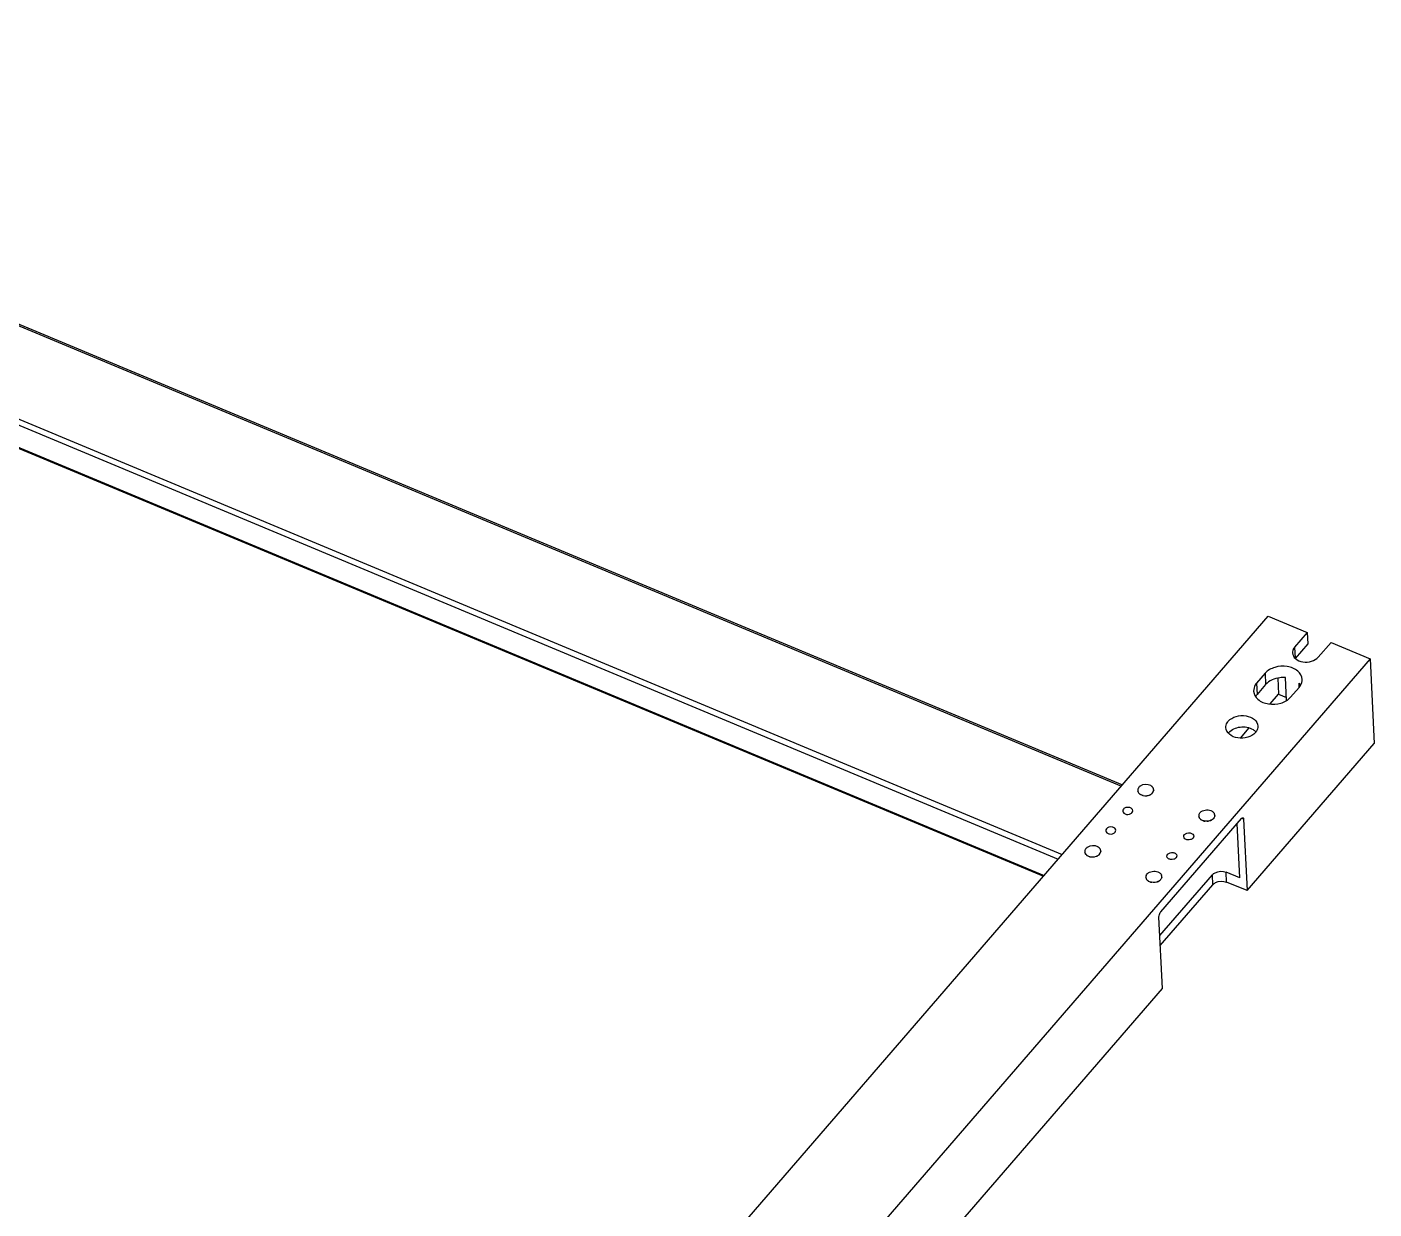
# Model space of a CAD drawing. Header units: millimetres. Extents: x 562 to 17351, y 2396 to 6995.
# Drawn here: x 6485.9 to 6654.2, y 3016.2 to 3163.9 of the extents above; entities that cross this region are included whole.
import ezdxf

# ---------------------------------------------------------------- set-up
doc = ezdxf.new("R2010")
doc.units = ezdxf.units.MM
doc.layers.add('02___PRT_ALL_AXES', color=7, linetype='Continuous')

msp = doc.modelspace()

# ---------------------------------------------------------------- linework, layer by layer
at = {"color": 7, "linetype": 'Continuous'}
for p, q in [((6396.014, 3163.868), (6622.813, 3069.186)), ((6387.999, 3154.595), (6614.798, 3059.913)), ((6387.018, 3152.232), (6613.037, 3057.875)), ((6387.024, 3152.104), (6612.958, 3057.783)), ((6463.146, 2884.456), (6641.027, 3090.259)), ((6641.027, 3090.259), (6645.903, 3088.223)), ((6645.903, 3088.223), (6644.316, 3086.387)), ((6645.97, 3086.809), (6644.383, 3084.973)), ((6645.903, 3088.223), (6645.97, 3086.809)), ((6648.871, 3086.984), (6647.284, 3085.148)), ((6648.871, 3086.984), (6653.747, 3084.949)), ((6644.316, 3086.387), (6644.381, 3085.013)), ((6653.747, 3084.949), (6475.865, 2879.146)), ((6653.747, 3084.949), (6654.248, 3074.342)), ((6640.638, 3083.133), (6639.58, 3081.909)), ((6639.58, 3081.909), (6639.647, 3080.495)), ((6640.705, 3081.719), (6639.647, 3080.495)), ((6640.638, 3083.133), (6640.705, 3081.719)), ((6642.224, 3082.517), (6642.318, 3080.535)), ((6643.324, 3079.737), (6643.189, 3082.591)), ((6644.907, 3081.415), (6644.885, 3081.883)), ((6641.252, 3079.302), (6642.318, 3080.535)), ((6642.318, 3080.535), (6643.306, 3080.123)), ((6643.82, 3080.139), (6644.878, 3081.364)), ((6637.562, 3075.033), (6638.659, 3076.301)), ((6638.377, 3055.98), (6654.248, 3074.342)), ((6624.694, 3068.478), (6624.719, 3068.484)), ((6624.719, 3068.474), (6624.694, 3068.478)), ((6624.697, 3068.446), (6624.722, 3068.453)), ((6624.723, 3068.444), (6624.697, 3068.446)), ((6624.703, 3068.415), (6624.726, 3068.423)), ((6624.728, 3068.413), (6624.703, 3068.415)), ((6624.71, 3068.384), (6624.733, 3068.392)), ((6624.736, 3068.383), (6624.71, 3068.384)), ((6624.719, 3068.353), (6624.742, 3068.362)), ((6624.745, 3068.353), (6624.719, 3068.353)), ((6624.73, 3068.323), (6624.752, 3068.333)), ((6624.756, 3068.324), (6624.73, 3068.323)), ((6624.743, 3068.293), (6624.765, 3068.303)), ((6624.769, 3068.294), (6624.743, 3068.293)), ((6624.758, 3068.263), (6624.779, 3068.274)), ((6624.783, 3068.266), (6624.758, 3068.263)), ((6624.774, 3068.234), (6624.795, 3068.246)), ((6624.8, 3068.238), (6624.774, 3068.234)), ((6624.793, 3068.206), (6624.812, 3068.218)), ((6624.818, 3068.21), (6624.793, 3068.206)), ((6626.586, 3068.177), (6626.561, 3068.182)), ((6626.568, 3068.19), (6626.586, 3068.177)), ((6626.734, 3068.476), (6626.708, 3068.473)), ((6626.71, 3068.483), (6626.734, 3068.476)), ((6626.738, 3068.508), (6626.713, 3068.504)), ((6626.714, 3068.513), (6626.738, 3068.508)), ((6626.716, 3068.575), (6626.741, 3068.571)), ((6626.741, 3068.571), (6626.716, 3068.566)), ((6626.716, 3068.544), (6626.741, 3068.54)), ((6626.741, 3068.54), (6626.716, 3068.535)), ((6624.938, 3068.051), (6624.953, 3068.066)), ((6624.962, 3068.059), (6624.938, 3068.051)), ((6624.968, 3068.028), (6624.982, 3068.044)), ((6624.991, 3068.037), (6624.968, 3068.028)), ((6624.999, 3068.006), (6625.012, 3068.022)), ((6625.022, 3068.016), (6624.999, 3068.006)), ((6625.376, 3067.849), (6625.378, 3067.867)), ((6625.39, 3067.865), (6625.376, 3067.849)), ((6625.418, 3067.84), (6625.419, 3067.859)), ((6625.816, 3067.822), (6625.807, 3067.838)), ((6625.82, 3067.84), (6625.816, 3067.822)), ((6625.86, 3067.826), (6625.85, 3067.843)), ((6625.863, 3067.845), (6625.86, 3067.826)), ((6626.238, 3067.929), (6626.219, 3067.941)), ((6626.231, 3067.946), (6626.238, 3067.929)), ((6626.276, 3067.946), (6626.256, 3067.958)), ((6626.267, 3067.963), (6626.276, 3067.946)), ((6626.545, 3068.164), (6626.562, 3068.15)), ((6627.622, 3053.344), (6637.673, 3064.973)), ((6632.326, 3065.292), (6632.35, 3065.298)), ((6632.351, 3065.288), (6632.326, 3065.292)), ((6632.329, 3065.26), (6632.353, 3065.267)), ((6632.354, 3065.258), (6632.329, 3065.26)), ((6632.334, 3065.229), (6632.358, 3065.237)), ((6632.36, 3065.227), (6632.334, 3065.229)), ((6632.341, 3065.198), (6632.365, 3065.206)), ((6632.367, 3065.197), (6632.341, 3065.198)), ((6632.351, 3065.167), (6632.373, 3065.176)), ((6632.376, 3065.167), (6632.351, 3065.167)), ((6632.362, 3065.137), (6632.384, 3065.147)), ((6632.387, 3065.138), (6632.362, 3065.137)), ((6632.374, 3065.107), (6632.396, 3065.117)), ((6632.4, 3065.108), (6632.374, 3065.107)), ((6632.389, 3065.077), (6632.41, 3065.088)), ((6632.415, 3065.08), (6632.389, 3065.077)), ((6632.406, 3065.048), (6632.426, 3065.06)), ((6632.431, 3065.052), (6632.406, 3065.048)), ((6632.424, 3065.02), (6632.444, 3065.032)), ((6632.45, 3065.024), (6632.424, 3065.02)), ((6632.57, 3064.865), (6632.585, 3064.88)), ((6632.593, 3064.873), (6632.57, 3064.865)), ((6632.6, 3064.842), (6632.614, 3064.858)), ((6632.623, 3064.851), (6632.6, 3064.842)), ((6632.631, 3064.82), (6632.644, 3064.836)), ((6632.653, 3064.83), (6632.631, 3064.82)), ((6634.176, 3064.978), (6634.193, 3064.964)), ((6634.218, 3064.991), (6634.193, 3064.996)), ((6634.2, 3065.004), (6634.218, 3064.991)), ((6634.365, 3065.29), (6634.34, 3065.287)), ((6634.341, 3065.297), (6634.365, 3065.29)), ((6634.37, 3065.322), (6634.344, 3065.318)), ((6634.345, 3065.328), (6634.37, 3065.322)), ((6634.372, 3065.354), (6634.347, 3065.349)), ((6634.348, 3065.389), (6634.373, 3065.385)), ((6634.373, 3065.385), (6634.348, 3065.38)), ((6634.348, 3065.358), (6634.372, 3065.354)), ((6637.955, 3064.926), (6637.698, 3065.033)), ((6637.955, 3064.926), (6638.377, 3055.98)), ((6633.007, 3064.663), (6633.009, 3064.681)), ((6633.022, 3064.679), (6633.007, 3064.663)), ((6633.05, 3064.654), (6633.051, 3064.673)), ((6633.447, 3064.636), (6633.438, 3064.653)), ((6633.452, 3064.654), (6633.447, 3064.636)), ((6633.492, 3064.64), (6633.482, 3064.657)), ((6633.495, 3064.659), (6633.492, 3064.64)), ((6633.869, 3064.743), (6633.851, 3064.755)), ((6633.862, 3064.76), (6633.869, 3064.743)), ((6633.907, 3064.76), (6633.888, 3064.772)), ((6633.899, 3064.777), (6633.907, 3064.76)), ((6637.471, 3057.571), (6637.15, 3064.367)), ((6618.081, 3060.827), (6618.106, 3060.833)), ((6618.107, 3060.824), (6618.081, 3060.827)), ((6618.085, 3060.795), (6618.109, 3060.802)), ((6618.11, 3060.793), (6618.085, 3060.795)), ((6618.09, 3060.764), (6618.114, 3060.772)), ((6618.116, 3060.763), (6618.09, 3060.764)), ((6618.097, 3060.733), (6618.12, 3060.742)), ((6618.123, 3060.732), (6618.097, 3060.733)), ((6618.106, 3060.702), (6618.129, 3060.712)), ((6618.132, 3060.702), (6618.106, 3060.702)), ((6618.117, 3060.672), (6618.14, 3060.682)), ((6618.143, 3060.673), (6618.117, 3060.672)), ((6618.13, 3060.642), (6618.152, 3060.653)), ((6618.156, 3060.644), (6618.13, 3060.642)), ((6618.145, 3060.613), (6618.166, 3060.624)), ((6618.171, 3060.615), (6618.145, 3060.613)), ((6618.162, 3060.584), (6618.182, 3060.595)), ((6618.187, 3060.587), (6618.162, 3060.584)), ((6618.18, 3060.555), (6618.2, 3060.568)), ((6618.205, 3060.559), (6618.18, 3060.555)), ((6618.326, 3060.4), (6618.34, 3060.416)), ((6618.349, 3060.409), (6618.326, 3060.4)), ((6618.356, 3060.377), (6618.369, 3060.393)), ((6618.378, 3060.387), (6618.356, 3060.377)), ((6618.387, 3060.356), (6618.399, 3060.372)), ((6618.409, 3060.365), (6618.387, 3060.356)), ((6618.763, 3060.198), (6618.765, 3060.217)), ((6618.778, 3060.214), (6618.763, 3060.198)), ((6618.805, 3060.19), (6618.806, 3060.208)), ((6619.203, 3060.171), (6619.194, 3060.188)), ((6619.207, 3060.189), (6619.203, 3060.171)), ((6619.248, 3060.176), (6619.237, 3060.192)), ((6619.251, 3060.194), (6619.248, 3060.176)), ((6619.625, 3060.278), (6619.606, 3060.29)), ((6619.618, 3060.295), (6619.625, 3060.278)), ((6619.663, 3060.295), (6619.644, 3060.307)), ((6619.655, 3060.313), (6619.663, 3060.295)), ((6619.932, 3060.513), (6619.949, 3060.5)), ((6619.973, 3060.527), (6619.949, 3060.531)), ((6619.956, 3060.54), (6619.973, 3060.527)), ((6620.121, 3060.826), (6620.096, 3060.823)), ((6620.097, 3060.832), (6620.121, 3060.826)), ((6620.126, 3060.857), (6620.1, 3060.853)), ((6620.101, 3060.863), (6620.126, 3060.857)), ((6620.103, 3060.894), (6620.128, 3060.889)), ((6620.128, 3060.889), (6620.103, 3060.884)), ((6620.104, 3060.924), (6620.129, 3060.921)), ((6620.129, 3060.921), (6620.104, 3060.915)), ((6637.471, 3057.571), (6635.775, 3058.279)), ((6635.833, 3057.042), (6635.775, 3058.279)), ((6625.713, 3057.641), (6625.737, 3057.647)), ((6625.738, 3057.638), (6625.713, 3057.641)), ((6625.716, 3057.609), (6625.74, 3057.616)), ((6625.742, 3057.607), (6625.716, 3057.609)), ((6625.721, 3057.578), (6625.745, 3057.586)), ((6625.747, 3057.577), (6625.721, 3057.578)), ((6625.729, 3057.547), (6625.752, 3057.556)), ((6625.755, 3057.546), (6625.729, 3057.547)), ((6625.738, 3057.516), (6625.761, 3057.526)), ((6625.764, 3057.516), (6625.738, 3057.516)), ((6625.749, 3057.486), (6625.771, 3057.496)), ((6625.775, 3057.487), (6625.749, 3057.486)), ((6625.762, 3057.456), (6625.783, 3057.467)), ((6625.788, 3057.458), (6625.762, 3057.456)), ((6625.777, 3057.427), (6625.798, 3057.438)), ((6625.802, 3057.429), (6625.777, 3057.427)), ((6625.793, 3057.398), (6625.814, 3057.409)), ((6625.819, 3057.401), (6625.793, 3057.398)), ((6625.812, 3057.369), (6625.831, 3057.382)), ((6625.837, 3057.373), (6625.812, 3057.369)), ((6625.957, 3057.214), (6625.972, 3057.23)), ((6625.981, 3057.223), (6625.957, 3057.214)), ((6625.987, 3057.191), (6626.001, 3057.207)), ((6626.01, 3057.201), (6625.987, 3057.191)), ((6626.018, 3057.17), (6626.031, 3057.186)), ((6626.041, 3057.179), (6626.018, 3057.17)), ((6626.395, 3057.012), (6626.397, 3057.031)), ((6626.409, 3057.028), (6626.395, 3057.012)), ((6626.437, 3057.004), (6626.438, 3057.022)), ((6626.835, 3056.985), (6626.826, 3057.002)), ((6626.839, 3057.003), (6626.835, 3056.985)), ((6626.879, 3056.99), (6626.869, 3057.006)), ((6626.882, 3057.008), (6626.879, 3056.99)), ((6627.256, 3057.092), (6627.238, 3057.104)), ((6627.249, 3057.109), (6627.256, 3057.092)), ((6627.294, 3057.11), (6627.275, 3057.121)), ((6627.286, 3057.127), (6627.294, 3057.11)), ((6627.484, 3050.356), (6634.054, 3057.957)), ((6627.543, 3049.119), (6634.112, 3056.719)), ((6627.564, 3057.327), (6627.581, 3057.314)), ((6627.605, 3057.341), (6627.58, 3057.345)), ((6627.587, 3057.354), (6627.605, 3057.341)), ((6627.753, 3057.64), (6627.727, 3057.637)), ((6627.729, 3057.646), (6627.753, 3057.64)), ((6627.757, 3057.671), (6627.732, 3057.667)), ((6627.733, 3057.677), (6627.757, 3057.671)), ((6627.76, 3057.703), (6627.734, 3057.698)), ((6627.735, 3057.739), (6627.76, 3057.735)), ((6627.76, 3057.735), (6627.735, 3057.729)), ((6627.735, 3057.708), (6627.76, 3057.703)), ((6634.112, 3056.719), (6634.054, 3057.957)), ((6638.377, 3055.98), (6635.833, 3057.042)), ((6627.797, 3043.739), (6627.374, 3052.684)), ((6501.494, 2897.611), (6627.797, 3043.739))]:
    msp.add_line(p, q, dxfattribs=at)
for centre, radius, start, end in [((6625.216, 3068.516), 0.499, 182.70362, 183.76088), ((6625.218, 3068.517), 0.5, 184.8492, 187.29639), ((6625.222, 3068.517), 0.504, 188.38093, 190.81467), ((6625.229, 3068.519), 0.511, 191.8912, 194.30267), ((6625.238, 3068.521), 0.521, 195.36738, 197.74841), ((6625.25, 3068.525), 0.534, 198.79784, 201.14111), ((6625.265, 3068.531), 0.549, 202.1722, 204.47138), ((6625.279, 3068.537), 0.565, 205.47861, 206.83612), ((6625.285, 3068.54), 0.572, 206.83527, 207.72776), ((6625.299, 3068.548), 0.588, 208.7186, 210.91499), ((6625.319, 3068.561), 0.612, 211.8776, 214.01752), ((6625.341, 3068.575), 0.638, 214.95446, 217.03592), ((6625.988, 3068.685), 0.763, 317.51532, 318.74638), ((6626.011, 3068.665), 0.733, 319.57273, 321.47043), ((6626.037, 3068.645), 0.7, 322.32554, 324.28222), ((6626.182, 3068.57), 0.535, 343.94598, 346.28531), ((6626.194, 3068.567), 0.522, 347.33311, 349.71085), ((6626.205, 3068.565), 0.512, 351.22848, 353.18406), ((6626.202, 3068.565), 0.515, 350.77638, 351.22984), ((6626.211, 3068.564), 0.505, 354.25872, 356.69071), ((6626.218, 3068.564), 0.499, 1.30915, 2.70358), ((6626.216, 3068.564), 0.5, 357.77466, 0.22096), ((6625.458, 3068.687), 0.8, 229.05897, 230.84816), ((6625.482, 3068.716), 0.838, 231.6298, 233.36487), ((6625.505, 3068.748), 0.877, 234.12298, 235.80633), ((6625.527, 3068.781), 0.917, 236.54202, 238.17627), ((6625.548, 3068.815), 0.957, 238.89076, 240.47866), ((6625.568, 3068.851), 0.998, 241.17321, 242.71763), ((6625.644, 3069.031), 1.193, 251.73773, 253.1084), ((6625.654, 3069.064), 1.228, 253.71038, 255.05484), ((6625.662, 3069.096), 1.261, 255.6458, 256.96677), ((6625.669, 3069.126), 1.292, 257.5479, 258.84803), ((6625.674, 3069.153), 1.319, 259.42051, 260.70241), ((6625.684, 3069.247), 1.414, 273.77358, 274.99767), ((6625.684, 3069.243), 1.41, 275.54156, 276.02699), ((6625.684, 3069.24), 1.407, 276.02689, 276.76898), ((6625.685, 3069.232), 1.398, 277.31431, 278.54755), ((6625.687, 3069.218), 1.385, 279.09621, 280.33757), ((6625.729, 3069.071), 1.232, 290.16876, 291.51087), ((6625.742, 3069.039), 1.197, 292.11175, 293.47981), ((6625.756, 3069.007), 1.163, 294.09372, 295.22009), ((6625.762, 3068.996), 1.15, 295.2217, 295.49213), ((6625.774, 3068.971), 1.122, 296.11598, 297.54432), ((6625.792, 3068.936), 1.082, 298.18534, 299.64813), ((6625.812, 3068.901), 1.042, 300.30508, 301.80523), ((6625.834, 3068.867), 1.002, 302.47941, 304.01984), ((6625.906, 3068.77), 0.881, 309.37205, 311.05061), ((6625.932, 3068.74), 0.842, 311.80653, 313.53657), ((6625.958, 3068.713), 0.804, 314.31592, 316.09986), ((6625.978, 3068.694), 0.776, 316.90799, 317.51696), ((6632.848, 3065.331), 0.499, 182.70362, 183.76088), ((6632.849, 3065.331), 0.5, 184.8492, 187.29639), ((6632.853, 3065.331), 0.504, 188.38093, 190.81467), ((6632.86, 3065.333), 0.511, 191.8912, 194.30267), ((6632.87, 3065.335), 0.521, 195.36738, 197.74841), ((6632.882, 3065.339), 0.534, 198.79784, 201.14111), ((6632.896, 3065.345), 0.549, 202.1722, 204.47138), ((6632.91, 3065.351), 0.565, 205.47862, 206.84243), ((6632.916, 3065.354), 0.572, 206.84156, 207.72775), ((6632.931, 3065.362), 0.588, 208.7186, 210.91499), ((6632.951, 3065.375), 0.612, 211.8776, 214.01752), ((6632.972, 3065.389), 0.638, 214.95446, 217.03592), ((6633.09, 3065.501), 0.8, 229.05897, 230.84816), ((6633.114, 3065.53), 0.838, 231.6298, 233.36487), ((6633.137, 3065.562), 0.877, 234.12298, 235.80633), ((6633.159, 3065.595), 0.917, 236.54202, 238.17627), ((6633.444, 3065.715), 1.042, 300.30508, 301.80523), ((6633.465, 3065.681), 1.002, 302.47941, 304.01984), ((6633.538, 3065.584), 0.881, 309.37205, 311.05061), ((6633.563, 3065.554), 0.842, 311.80653, 313.53657), ((6633.59, 3065.527), 0.804, 314.31592, 316.09986), ((6633.61, 3065.508), 0.776, 316.90799, 317.51696), ((6633.619, 3065.499), 0.763, 317.51532, 318.74638), ((6633.642, 3065.479), 0.733, 319.57273, 321.47043), ((6633.668, 3065.459), 0.7, 322.32554, 324.28222), ((6633.813, 3065.384), 0.535, 343.94598, 346.28531), ((6633.826, 3065.381), 0.522, 347.33311, 349.71085), ((6633.833, 3065.379), 0.515, 350.77638, 351.24701), ((6633.836, 3065.379), 0.512, 351.24568, 353.18409), ((6633.843, 3065.378), 0.505, 354.25872, 356.69071), ((6633.849, 3065.378), 0.499, 1.30915, 2.70358), ((6633.848, 3065.378), 0.5, 357.77466, 0.22096), ((6633.18, 3065.629), 0.957, 238.89076, 240.47866), ((6633.2, 3065.665), 0.998, 241.17321, 242.71763), ((6633.275, 3065.845), 1.193, 251.73773, 253.1084), ((6633.285, 3065.878), 1.228, 253.71038, 255.05484), ((6633.294, 3065.91), 1.261, 255.6458, 256.96677), ((6633.3, 3065.94), 1.292, 257.5479, 258.84803), ((6633.306, 3065.967), 1.319, 259.42051, 260.70241), ((6633.315, 3066.061), 1.414, 273.77358, 274.99767), ((6633.316, 3066.057), 1.41, 275.54156, 276.02977), ((6633.316, 3066.054), 1.407, 276.02968, 276.76898), ((6633.317, 3066.046), 1.398, 277.31431, 278.54755), ((6633.319, 3066.032), 1.385, 279.09621, 280.33757), ((6633.361, 3065.885), 1.232, 290.16876, 291.51087), ((6633.374, 3065.853), 1.197, 292.11175, 293.47981), ((6633.388, 3065.821), 1.163, 294.0937, 295.22513), ((6633.393, 3065.81), 1.149, 295.22676, 295.49214), ((6633.405, 3065.785), 1.122, 296.11598, 297.54432), ((6633.424, 3065.75), 1.082, 298.18534, 299.64813), ((6618.604, 3060.866), 0.499, 182.70362, 183.76088), ((6618.605, 3060.866), 0.5, 184.8492, 187.29639), ((6618.609, 3060.867), 0.504, 188.38093, 190.81467), ((6618.616, 3060.868), 0.511, 191.8912, 194.30267), ((6618.626, 3060.87), 0.521, 195.36738, 197.74841), ((6618.638, 3060.874), 0.534, 198.79784, 201.14111), ((6618.652, 3060.88), 0.549, 202.1722, 204.47138), ((6618.666, 3060.887), 0.565, 205.47861, 206.83612), ((6618.672, 3060.89), 0.572, 206.83527, 207.72776), ((6618.687, 3060.898), 0.588, 208.7186, 210.91499), ((6618.707, 3060.91), 0.612, 211.8776, 214.01752), ((6618.728, 3060.925), 0.638, 214.95446, 217.03592), ((6618.846, 3061.036), 0.8, 229.05897, 230.84816), ((6618.869, 3061.066), 0.838, 231.6298, 233.36487), ((6618.892, 3061.097), 0.877, 234.12298, 235.80633), ((6618.914, 3061.13), 0.917, 236.54202, 238.17627), ((6618.936, 3061.165), 0.957, 238.89076, 240.47866), ((6618.955, 3061.2), 0.998, 241.17321, 242.71763), ((6619.031, 3061.38), 1.193, 251.73773, 253.1084), ((6619.041, 3061.414), 1.228, 253.71038, 255.05484), ((6619.049, 3061.446), 1.261, 255.6458, 256.96677), ((6619.056, 3061.475), 1.292, 257.5479, 258.84803), ((6619.061, 3061.502), 1.319, 259.42051, 260.70241), ((6619.071, 3061.596), 1.414, 273.77358, 274.99767), ((6619.071, 3061.592), 1.41, 275.54156, 276.02699), ((6619.072, 3061.59), 1.407, 276.02689, 276.76898), ((6619.073, 3061.581), 1.398, 277.31431, 278.54755), ((6619.075, 3061.567), 1.385, 279.09621, 280.33757), ((6619.117, 3061.42), 1.232, 290.16876, 291.51087), ((6619.13, 3061.388), 1.197, 292.11175, 293.47981), ((6619.143, 3061.357), 1.163, 294.09372, 295.22009), ((6619.149, 3061.345), 1.15, 295.2217, 295.49213), ((6619.161, 3061.32), 1.122, 296.11598, 297.54432), ((6619.179, 3061.285), 1.082, 298.18534, 299.64813), ((6619.199, 3061.25), 1.042, 300.30508, 301.80523), ((6619.221, 3061.216), 1.002, 302.47941, 304.01984), ((6619.293, 3061.119), 0.881, 309.37205, 311.05061), ((6619.319, 3061.09), 0.842, 311.80653, 313.53657), ((6619.345, 3061.062), 0.804, 314.31592, 316.09986), ((6619.366, 3061.043), 0.776, 316.90799, 317.51696), ((6619.375, 3061.035), 0.763, 317.51532, 318.74638), ((6619.398, 3061.015), 0.733, 319.57273, 321.47043), ((6619.424, 3060.994), 0.7, 322.32554, 324.28222), ((6619.569, 3060.919), 0.535, 343.94598, 346.28531), ((6619.582, 3060.916), 0.522, 347.33311, 349.71085), ((6619.589, 3060.915), 0.515, 350.77638, 351.22984), ((6619.592, 3060.914), 0.512, 351.22848, 353.18406), ((6619.599, 3060.913), 0.505, 354.25872, 356.69071), ((6619.605, 3060.913), 0.499, 1.30915, 2.70358), ((6619.603, 3060.913), 0.5, 357.77466, 0.22096), ((6626.235, 3057.68), 0.499, 182.70362, 183.76088), ((6626.237, 3057.68), 0.5, 184.8492, 187.29639), ((6626.241, 3057.681), 0.504, 188.38093, 190.81467), ((6626.248, 3057.682), 0.511, 191.8912, 194.30267), ((6626.257, 3057.685), 0.521, 195.36738, 197.74841), ((6626.269, 3057.688), 0.534, 198.79784, 201.14111), ((6626.283, 3057.694), 0.549, 202.1722, 204.47138), ((6626.297, 3057.701), 0.565, 205.47862, 206.84243), ((6626.304, 3057.704), 0.572, 206.84156, 207.72775), ((6626.318, 3057.712), 0.588, 208.7186, 210.91499), ((6626.338, 3057.724), 0.612, 211.8776, 214.01752), ((6626.36, 3057.739), 0.638, 214.95446, 217.03592), ((6626.477, 3057.85), 0.8, 229.05897, 230.84816), ((6626.501, 3057.88), 0.838, 231.6298, 233.36487), ((6626.524, 3057.911), 0.877, 234.12298, 235.80633), ((6626.546, 3057.944), 0.917, 236.54202, 238.17627), ((6626.567, 3057.979), 0.957, 238.89076, 240.47866), ((6626.587, 3058.014), 0.998, 241.17321, 242.71763), ((6626.663, 3058.194), 1.193, 251.73773, 253.1084), ((6626.673, 3058.228), 1.228, 253.71038, 255.05484), ((6626.681, 3058.26), 1.261, 255.6458, 256.96677), ((6626.688, 3058.289), 1.292, 257.5479, 258.84803), ((6626.693, 3058.317), 1.319, 259.42051, 260.70241), ((6626.703, 3058.41), 1.414, 273.77358, 274.99767), ((6626.703, 3058.406), 1.41, 275.54156, 276.02977), ((6626.703, 3058.404), 1.407, 276.02968, 276.76898), ((6626.704, 3058.395), 1.398, 277.31431, 278.54755), ((6626.706, 3058.381), 1.385, 279.09621, 280.33757), ((6626.748, 3058.234), 1.232, 290.16876, 291.51087), ((6626.761, 3058.202), 1.197, 292.11175, 293.47981), ((6626.775, 3058.171), 1.163, 294.0937, 295.22513), ((6626.78, 3058.159), 1.149, 295.22676, 295.49214), ((6626.793, 3058.134), 1.122, 296.11598, 297.54432), ((6626.811, 3058.099), 1.082, 298.18534, 299.64813), ((6626.831, 3058.064), 1.042, 300.30508, 301.80523), ((6626.853, 3058.03), 1.002, 302.47941, 304.01984), ((6626.925, 3057.933), 0.881, 309.37205, 311.05061), ((6626.951, 3057.904), 0.842, 311.80653, 313.53657), ((6626.977, 3057.876), 0.804, 314.31592, 316.09986), ((6626.997, 3057.857), 0.776, 316.90799, 317.51696), ((6627.006, 3057.849), 0.763, 317.51532, 318.74638), ((6627.03, 3057.829), 0.733, 319.57273, 321.47043), ((6627.056, 3057.808), 0.7, 322.32554, 324.28222), ((6627.201, 3057.733), 0.535, 343.94598, 346.28531), ((6627.213, 3057.73), 0.522, 347.33311, 349.71085), ((6627.224, 3057.728), 0.512, 351.24568, 353.18409), ((6627.221, 3057.729), 0.515, 350.77638, 351.24701), ((6627.23, 3057.727), 0.505, 354.25872, 356.69071), ((6627.236, 3057.727), 0.499, 1.30915, 2.70358), ((6627.235, 3057.727), 0.5, 357.77466, 0.22096)]:
    msp.add_arc(centre, radius, start, end, dxfattribs=at)
for points, knots in [([(6644.316, 3086.387), (6644.272, 3086.336), (6644.121, 3086.133), (6644.043, 3085.871), (6644.052, 3085.685)], [0, 0, 0, 0, 0.2670869, 1, 1, 1, 1]), ([(6644.052, 3085.685), (6644.065, 3085.415), (6644.419, 3084.832), (6645.372, 3084.486), (6646.421, 3084.542), (6647.069, 3084.899), (6647.284, 3085.148)], [0, 0, 0, 0, 0.2082914, 0.4651937, 0.7465211, 1, 1, 1, 1]), ([(6645.255, 3082.366), (6645.237, 3082.753), (6644.731, 3083.585), (6643.37, 3084.08), (6641.871, 3083.999), (6640.946, 3083.489), (6640.638, 3083.133)], [0, 0, 0, 0, 0.2083059, 0.4651941, 0.7465445, 1, 1, 1, 1]), ([(6639.58, 3081.909), (6639.517, 3081.836), (6639.301, 3081.546), (6639.19, 3081.171), (6639.203, 3080.906)], [0, 0, 0, 0, 0.2673484, 1, 1, 1, 1]), ([(6643.189, 3082.591), (6642.949, 3082.61), (6642.06, 3082.592), (6641.132, 3082.213), (6640.705, 3081.719)], [0, 0, 0, 0, 0.2692552, 1, 1, 1, 1]), ([(6644.878, 3081.364), (6644.941, 3081.437), (6645.157, 3081.727), (6645.268, 3082.102), (6645.255, 3082.366)], [0, 0, 0, 0, 0.2673484, 1, 1, 1, 1]), ([(6639.203, 3080.906), (6639.221, 3080.52), (6639.728, 3079.688), (6641.088, 3079.193), (6642.588, 3079.273), (6643.512, 3079.783), (6643.82, 3080.139)], [0, 0, 0, 0, 0.2083059, 0.4651941, 0.7465445, 1, 1, 1, 1]), ([(6637.673, 3064.973), (6637.691, 3064.994), (6637.744, 3065.049), (6637.834, 3065.102), (6637.883, 3065.081)], [0, 0, 0, 0, 0.3379084, 1, 1, 1, 1]), ([(6637.883, 3065.081), (6637.919, 3065.066), (6637.948, 3065.001), (6637.954, 3064.944), (6637.955, 3064.926)], [0, 0, 0, 0, 0.6777939, 1, 1, 1, 1]), ([(6634.054, 3057.957), (6634.146, 3058.063), (6634.638, 3058.43), (6635.348, 3058.458), (6635.775, 3058.279)], [0, 0, 0, 0, 0.2332454, 1, 1, 1, 1]), ([(6634.112, 3056.719), (6634.204, 3056.826), (6634.697, 3057.192), (6635.406, 3057.22), (6635.833, 3057.042)], [0, 0, 0, 0, 0.2332454, 1, 1, 1, 1]), ([(6627.374, 3052.684), (6627.372, 3052.737), (6627.4, 3052.974), (6627.502, 3053.205), (6627.622, 3053.344)], [0, 0, 0, 0, 0.2233808, 1, 1, 1, 1])]:
    msp.add_open_spline(points, degree=3, knots=knots, dxfattribs=at)
for points in [[(6645.067, 3081.667), (6645.013, 3081.744), (6644.951, 3081.816), (6644.885, 3081.883)], [(6639.647, 3080.495), (6639.568, 3080.403), (6639.497, 3080.303), (6639.439, 3080.196)]]:
    msp.add_open_spline(points, degree=3, dxfattribs=at)
at = {"layer": '02___PRT_ALL_AXES', "color": 7, "linetype": 'Continuous'}
for p, q in [((6395.89, 3163.724), (6622.689, 3069.042)), ((6388.484, 3155.155), (6615.283, 3060.474)), ((6634.053, 3065.872), (6634.143, 3065.802)), ((6627.44, 3058.221), (6627.53, 3058.151))]:
    msp.add_line(p, q, dxfattribs=at)
for centre, radius, start, end in [((6637.189, 3074.788), 1.436, 139.14777, 142.94234), ((6625.216, 3068.517), 0.498, 177.59256, 182.73221), ((6625.218, 3068.517), 0.5, 171.15205, 177.58743), ((6625.22, 3068.517), 0.503, 182.74417, 191.24952), ((6625.232, 3068.514), 0.515, 166.76129, 171.1431), ((6625.235, 3068.52), 0.518, 191.25276, 198.4522), ((6625.27, 3068.505), 0.553, 158.01206, 166.69969), ((6625.259, 3068.528), 0.543, 198.47129, 206.91711), ((6625.578, 3068.246), 0.962, 125.12994, 127.52748), ((6625.897, 3068.283), 0.936, 57.72933, 59.98485), ((6626.003, 3068.425), 0.759, 45.06242, 47.92357), ((6626.032, 3068.455), 0.717, 40.80384, 45.07563), ((6626.173, 3068.551), 0.545, 21.49673, 24.96055), ((6626.185, 3068.556), 0.532, 17.9648, 21.49619), ((6626.2, 3068.561), 0.516, 10.61298, 17.98091), ((6626.203, 3068.566), 0.514, 347.06197, 351.14525), ((6626.214, 3068.563), 0.502, 2.74188, 10.60648), ((6626.217, 3068.564), 0.5, 351.14987, 358.8357), ((6626.218, 3068.564), 0.498, 358.84196, 2.73198), ((6625.663, 3069.102), 1.267, 256.96049, 258.8102), ((6625.769, 3068.979), 1.131, 294.19616, 296.19756), ((6632.847, 3065.331), 0.498, 177.59256, 182.73221), ((6632.849, 3065.331), 0.5, 171.15205, 177.58743), ((6632.852, 3065.331), 0.503, 182.74417, 191.24952), ((6632.864, 3065.328), 0.515, 166.76129, 171.1431), ((6632.866, 3065.334), 0.518, 191.25276, 198.4522), ((6632.89, 3065.322), 0.542, 161.35381, 166.75054), ((6632.89, 3065.342), 0.543, 198.47129, 206.91711), ((6632.916, 3065.313), 0.57, 158.06664, 161.37), ((6633.21, 3065.06), 0.962, 125.12994, 127.52748), ((6633.543, 3065.121), 0.908, 55.83765, 59.12823), ((6633.634, 3065.239), 0.759, 45.06242, 47.92357), ((6633.664, 3065.269), 0.717, 40.80384, 45.07563), ((6633.805, 3065.365), 0.545, 21.49673, 24.96055), ((6633.817, 3065.37), 0.532, 17.9648, 21.49619), ((6633.832, 3065.375), 0.516, 10.61298, 17.98091), ((6633.834, 3065.38), 0.514, 347.06197, 351.14525), ((6633.846, 3065.377), 0.502, 2.74188, 10.60648), ((6633.848, 3065.378), 0.5, 351.14987, 358.8357), ((6633.85, 3065.378), 0.498, 358.84196, 2.73198), ((6633.295, 3065.916), 1.267, 256.96049, 258.8102), ((6633.4, 3065.793), 1.131, 294.19616, 296.19756), ((6618.605, 3060.866), 0.5, 171.15205, 177.58743), ((6618.603, 3060.866), 0.498, 177.59256, 182.73221), ((6618.608, 3060.866), 0.503, 182.74417, 191.24952), ((6618.619, 3060.864), 0.515, 166.76129, 171.1431), ((6618.622, 3060.869), 0.518, 191.25276, 198.4522), ((6618.657, 3060.854), 0.553, 158.01206, 166.69969), ((6618.646, 3060.877), 0.543, 198.47129, 206.91711), ((6618.965, 3060.595), 0.962, 125.12994, 127.52748), ((6619.051, 3061.451), 1.267, 256.96049, 258.8102), ((6619.156, 3061.328), 1.131, 294.19616, 296.19756), ((6619.284, 3060.632), 0.936, 57.72933, 59.98485), ((6619.39, 3060.774), 0.759, 45.06242, 47.92357), ((6619.42, 3060.804), 0.717, 40.80384, 45.07563), ((6619.561, 3060.901), 0.545, 21.49673, 24.96055), ((6619.573, 3060.905), 0.532, 17.9648, 21.49619), ((6619.588, 3060.91), 0.516, 10.61298, 17.98091), ((6619.59, 3060.915), 0.514, 347.06197, 351.14525), ((6619.601, 3060.913), 0.502, 2.74188, 10.60648), ((6619.604, 3060.913), 0.5, 351.14987, 358.8357), ((6619.606, 3060.913), 0.498, 358.84196, 2.73198), ((6626.597, 3057.409), 0.962, 125.12994, 127.52748), ((6626.93, 3057.47), 0.908, 55.83765, 59.12823), ((6627.022, 3057.588), 0.759, 45.06242, 47.92357), ((6627.051, 3057.618), 0.717, 40.80384, 45.07563), ((6626.234, 3057.68), 0.498, 177.59256, 182.73221), ((6626.237, 3057.68), 0.5, 171.15205, 177.58743), ((6626.239, 3057.68), 0.503, 182.74417, 191.24952), ((6626.251, 3057.678), 0.515, 166.76129, 171.1431), ((6626.254, 3057.683), 0.518, 191.25276, 198.4522), ((6626.278, 3057.671), 0.542, 161.35381, 166.75054), ((6626.278, 3057.692), 0.543, 198.47129, 206.91711), ((6626.304, 3057.663), 0.57, 158.06664, 161.37), ((6626.682, 3058.265), 1.267, 256.96049, 258.8102), ((6626.787, 3058.142), 1.131, 294.19616, 296.19756), ((6627.192, 3057.715), 0.545, 21.49673, 24.96055), ((6627.204, 3057.719), 0.532, 17.9648, 21.49619), ((6627.219, 3057.724), 0.516, 10.61298, 17.98091), ((6627.221, 3057.729), 0.514, 347.06197, 351.14525), ((6627.233, 3057.727), 0.502, 2.74188, 10.60648), ((6627.236, 3057.727), 0.5, 351.14987, 358.8357), ((6627.237, 3057.727), 0.498, 358.84196, 2.73198)]:
    msp.add_arc(centre, radius, start, end, dxfattribs=at)
for points, knots in [([(6635.735, 3076.34), (6635.725, 3076.552), (6635.813, 3076.851), (6635.986, 3077.083), (6636.037, 3077.142)], [0, 0, 0, 0, 0.7326516, 1, 1, 1, 1]), ([(6636.037, 3077.142), (6636.283, 3077.427), (6637.022, 3077.835), (6638.222, 3077.899), (6639.31, 3077.503), (6639.716, 3076.837), (6639.73, 3076.528)], [0, 0, 0, 0, 0.2534557, 0.5348061, 0.7916943, 1, 1, 1, 1]), ([(6639.428, 3075.726), (6639.182, 3075.441), (6638.443, 3075.033), (6637.243, 3074.969), (6636.155, 3075.365), (6635.749, 3076.031), (6635.735, 3076.34)], [0, 0, 0, 0, 0.2534555, 0.5348059, 0.7916941, 1, 1, 1, 1]), ([(6636.103, 3075.728), (6636.446, 3076.124), (6637.532, 3076.574), (6638.668, 3076.389), (6639.136, 3076.102)], [0, 0, 0, 0, 0.4887482, 1, 1, 1, 1]), ([(6639.73, 3076.528), (6639.74, 3076.316), (6639.652, 3076.017), (6639.479, 3075.785), (6639.428, 3075.726)], [0, 0, 0, 0, 0.7326474, 1, 1, 1, 1]), ([(6622.844, 3065.909), (6622.849, 3065.813), (6622.976, 3065.605), (6623.316, 3065.481), (6623.691, 3065.501), (6623.922, 3065.629), (6623.999, 3065.718)], [0, 0, 0, 0, 0.2082914, 0.4651709, 0.7464894, 1, 1, 1, 1]), ([(6624.093, 3065.968), (6624.088, 3066.065), (6623.962, 3066.273), (6623.622, 3066.397), (6623.247, 3066.377), (6623.016, 3066.249), (6622.939, 3066.16)], [0, 0, 0, 0, 0.2082914, 0.4651709, 0.7464894, 1, 1, 1, 1]), ([(6620.728, 3063.461), (6620.733, 3063.365), (6620.859, 3063.157), (6621.2, 3063.033), (6621.574, 3063.053), (6621.806, 3063.18), (6621.883, 3063.269)], [0, 0, 0, 0, 0.2082914, 0.4651709, 0.7464894, 1, 1, 1, 1]), ([(6621.977, 3063.52), (6621.972, 3063.617), (6621.846, 3063.825), (6621.506, 3063.949), (6621.131, 3063.928), (6620.9, 3063.801), (6620.823, 3063.712)], [0, 0, 0, 0, 0.2082914, 0.4651709, 0.7464894, 1, 1, 1, 1]), ([(6630.57, 3062.974), (6630.647, 3063.063), (6630.878, 3063.191), (6631.253, 3063.211), (6631.593, 3063.087), (6631.72, 3062.879), (6631.725, 3062.782)], [0, 0, 0, 0, 0.2535106, 0.5348291, 0.7917086, 1, 1, 1, 1]), ([(6631.63, 3062.532), (6631.553, 3062.443), (6631.322, 3062.315), (6630.947, 3062.295), (6630.607, 3062.419), (6630.481, 3062.627), (6630.476, 3062.723)], [0, 0, 0, 0, 0.2535106, 0.5348291, 0.7917086, 1, 1, 1, 1]), ([(6629.514, 3060.083), (6629.437, 3059.994), (6629.206, 3059.867), (6628.831, 3059.847), (6628.491, 3059.971), (6628.364, 3060.179), (6628.36, 3060.275)], [0, 0, 0, 0, 0.2535106, 0.5348291, 0.7917086, 1, 1, 1, 1]), ([(6628.454, 3060.526), (6628.531, 3060.615), (6628.762, 3060.742), (6629.137, 3060.763), (6629.477, 3060.639), (6629.604, 3060.431), (6629.608, 3060.334)], [0, 0, 0, 0, 0.2535106, 0.5348291, 0.7917086, 1, 1, 1, 1])]:
    msp.add_open_spline(points, degree=3, knots=knots, dxfattribs=at)
for points in [[(6639.136, 3076.102), (6639.266, 3076.023), (6639.387, 3075.926), (6639.49, 3075.813)], [(6624.869, 3068.894), (6624.822, 3068.84), (6624.783, 3068.778), (6624.756, 3068.712)], [(6624.775, 3068.282), (6624.828, 3068.178), (6624.915, 3068.088), (6625.013, 3068.022)], [(6624.992, 3069.009), (6624.947, 3068.975), (6624.906, 3068.937), (6624.869, 3068.894)], [(6626.365, 3069.093), (6625.978, 3069.317), (6625.39, 3069.29), (6625.024, 3069.033)], [(6626.268, 3067.964), (6626.379, 3068.018), (6626.484, 3068.093), (6626.565, 3068.186)], [(6626.511, 3068.988), (6626.476, 3069.02), (6626.437, 3069.049), (6626.397, 3069.074)], [(6626.565, 3068.186), (6626.63, 3068.261), (6626.681, 3068.354), (6626.704, 3068.451)], [(6626.667, 3068.781), (6626.644, 3068.832), (6626.612, 3068.88), (6626.575, 3068.923)], [(6625.013, 3068.022), (6625.122, 3067.948), (6625.249, 3067.897), (6625.378, 3067.867)], [(6625.418, 3067.859), (6625.685, 3067.806), (6625.983, 3067.835), (6626.232, 3067.947)], [(6622.939, 3066.16), (6622.88, 3066.093), (6622.84, 3065.999), (6622.844, 3065.909)], [(6623.999, 3065.718), (6624.057, 3065.785), (6624.097, 3065.879), (6624.093, 3065.968)], [(6632.388, 3065.526), (6632.415, 3065.592), (6632.454, 3065.654), (6632.501, 3065.708)], [(6632.644, 3064.836), (6632.547, 3064.902), (6632.459, 3064.992), (6632.406, 3065.096)], [(6632.501, 3065.708), (6632.537, 3065.751), (6632.579, 3065.789), (6632.623, 3065.823)], [(6633.009, 3064.681), (6632.88, 3064.711), (6632.753, 3064.762), (6632.644, 3064.836)], [(6632.656, 3065.847), (6633.025, 3066.107), (6633.622, 3066.132), (6634.009, 3065.9)], [(6634.197, 3065), (6634.116, 3064.907), (6634.01, 3064.832), (6633.899, 3064.778)], [(6634.335, 3065.265), (6634.313, 3065.168), (6634.262, 3065.076), (6634.197, 3065)], [(6634.206, 3065.737), (6634.243, 3065.694), (6634.275, 3065.646), (6634.299, 3065.595)], [(6620.823, 3063.712), (6620.764, 3063.644), (6620.724, 3063.55), (6620.728, 3063.461)], [(6621.883, 3063.269), (6621.941, 3063.337), (6621.981, 3063.431), (6621.977, 3063.52)], [(6633.864, 3064.761), (6633.615, 3064.649), (6633.317, 3064.62), (6633.049, 3064.673)], [(6619.752, 3061.443), (6619.365, 3061.667), (6618.777, 3061.64), (6618.412, 3061.382)], [(6630.476, 3062.723), (6630.472, 3062.813), (6630.512, 3062.907), (6630.57, 3062.974)], [(6631.725, 3062.782), (6631.729, 3062.693), (6631.689, 3062.599), (6631.63, 3062.532)], [(6618.256, 3061.243), (6618.21, 3061.189), (6618.17, 3061.128), (6618.144, 3061.061)], [(6618.162, 3060.632), (6618.215, 3060.527), (6618.303, 3060.438), (6618.4, 3060.372)], [(6618.379, 3061.358), (6618.335, 3061.324), (6618.293, 3061.286), (6618.256, 3061.243)], [(6618.4, 3060.372), (6618.509, 3060.297), (6618.636, 3060.247), (6618.765, 3060.217)], [(6618.805, 3060.208), (6619.073, 3060.155), (6619.37, 3060.184), (6619.619, 3060.296)], [(6619.655, 3060.313), (6619.766, 3060.368), (6619.871, 3060.442), (6619.952, 3060.535)], [(6619.898, 3061.337), (6619.863, 3061.369), (6619.824, 3061.398), (6619.784, 3061.424)], [(6619.952, 3060.535), (6620.017, 3060.611), (6620.069, 3060.703), (6620.091, 3060.8)], [(6620.055, 3061.131), (6620.031, 3061.182), (6619.999, 3061.229), (6619.962, 3061.272)], [(6628.36, 3060.275), (6628.356, 3060.364), (6628.396, 3060.458), (6628.454, 3060.526)], [(6629.608, 3060.334), (6629.613, 3060.245), (6629.573, 3060.151), (6629.514, 3060.083)], [(6625.888, 3058.058), (6625.925, 3058.1), (6625.966, 3058.138), (6626.011, 3058.173)], [(6626.043, 3058.196), (6626.412, 3058.456), (6627.009, 3058.481), (6627.396, 3058.249)], [(6627.594, 3058.086), (6627.631, 3058.043), (6627.663, 3057.996), (6627.686, 3057.945)], [(6625.775, 3057.875), (6625.802, 3057.942), (6625.841, 3058.004), (6625.888, 3058.058)], [(6626.031, 3057.186), (6625.934, 3057.252), (6625.847, 3057.341), (6625.794, 3057.446)], [(6626.396, 3057.031), (6626.268, 3057.061), (6626.141, 3057.111), (6626.031, 3057.186)], [(6627.251, 3057.11), (6627.002, 3056.998), (6626.704, 3056.969), (6626.436, 3057.022)], [(6627.584, 3057.35), (6627.503, 3057.256), (6627.398, 3057.182), (6627.287, 3057.127)], [(6627.722, 3057.614), (6627.7, 3057.517), (6627.649, 3057.425), (6627.584, 3057.35)]]:
    msp.add_open_spline(points, degree=3, dxfattribs=at)

doc.saveas('drawing.dxf')
